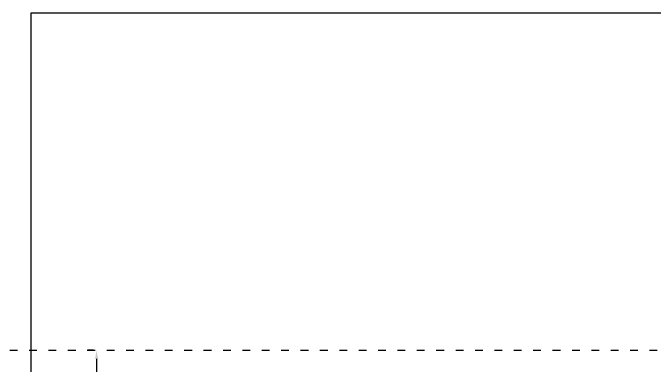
# Model space of a CAD drawing. Header units: inches. Extents: x 9936 to 27102, y -2774 to 11910.
# Drawn here: x 14456 to 16444, y 7469 to 8563 of the extents above; entities that cross this region are included whole.
import ezdxf

# ---------------------------------------------------------------- set-up
doc = ezdxf.new("R2010")
doc.units = ezdxf.units.IN
doc.header["$MEASUREMENT"] = 0
doc.linetypes.add('ACAD_ISO03W100', pattern=[30, 12, -18])
doc.layers.add('COTA', color=7, linetype='Continuous')
doc.layers.add('TEXTO', color=7, linetype='Continuous')
doc.styles.get("Standard").update_dxf_attribs({"font": 'arial.ttf'})
doc.dimstyles.get("Standard").update_dxf_attribs({"dimscale": 150, "dimtxt": 0.18, "dimasz": 0.18, "dimexe": 0.18, "dimexo": 0.0625, "dimgap": 0.09, "dimtad": 0, "dimdec": 0, "dimzin": 0, "dimdsep": 46, "dimtxsty": 'Standard', "dimcen": 0.09, "dimclrd": 1, "dimclre": 1, "dimclrt": 1, "dimadec": 0, "dimazin": 0, "dimtfac": 1, "dimtdec": 0, "dimtofl": 0, "dimtmove": 0, "dimatfit": 3, "dimfxl": 1, "dimtolj": 1, "dimtzin": 0, "dimarcsym": 0})

# ---------------------------------------------------------------- blocks, each defined once
blk = doc.blocks.new('*D48')
at = {"layer": 'Defpoints', "color": 0, "transparency": 16777216}
for p in [(14715.1, 7518), (14715.1, 5518), (15831, 5518)]:
    blk.add_point(p, dxfattribs=at)
at = {"layer": 'TEXTO', "color": 1, "lineweight": -2, "transparency": 16777216}
for p, q in [((14705.7, 7518), (14688.1, 7518)), ((14715.1, 7491), (14715.1, 6572)), ((14715.1, 5545), (14715.1, 6464)), ((15821.6, 5518), (14688.1, 5518))]:
    blk.add_line(p, q, dxfattribs=at)
at = {"layer": 'TEXTO', "color": 1, "transparency": 16777216}
for points in [[(14710.6, 7491), (14719.6, 7491), (14715.1, 7518)], [(14710.6, 5545), (14719.6, 5545), (14715.1, 5518)]]:
    blk.add_solid(points, dxfattribs=at)
at = {"layer": 'TEXTO', "color": 1, "transparency": 16777216, "insert": (14715.1, 6518), "char_height": 27, "attachment_point": 5, "rotation": 90}
blk.add_mtext('\\A1;2000', dxfattribs=at)

msp = doc.modelspace()

# ---------------------------------------------------------------- linework, layer by layer
at = {"layer": 'COTA', "color": 251, "linetype": 'ACAD_ISO03W100', "ltscale": 2, "true_color": 0x636466}
msp.add_line((10426.463, 7517.982), (22729.114, 7517.982), dxfattribs=at)
at = {"layer": 'COTA'}
msp.add_lwpolyline([(14513.114, 8562.927), (18563.941, 8562.927), (18563.941, 5355), (14513.114, 5355)], close=True, dxfattribs=at)

# ---------------------------------------------------------------- dimensions: what is measured, and where the dimension line sits
at = {"layer": 'TEXTO'}
dim = msp.add_linear_dim(base=(14715.074, 5517.982), p1=(14715.074, 7517.982), p2=(15831.008, 5517.982), angle=90, dimstyle='Standard', dxfattribs=at)
dim.commit()
dim.dimension.update_dxf_attribs({"geometry": '*D48', "text_midpoint": (14715.074, 6517.982)})

doc.saveas('drawing.dxf')
